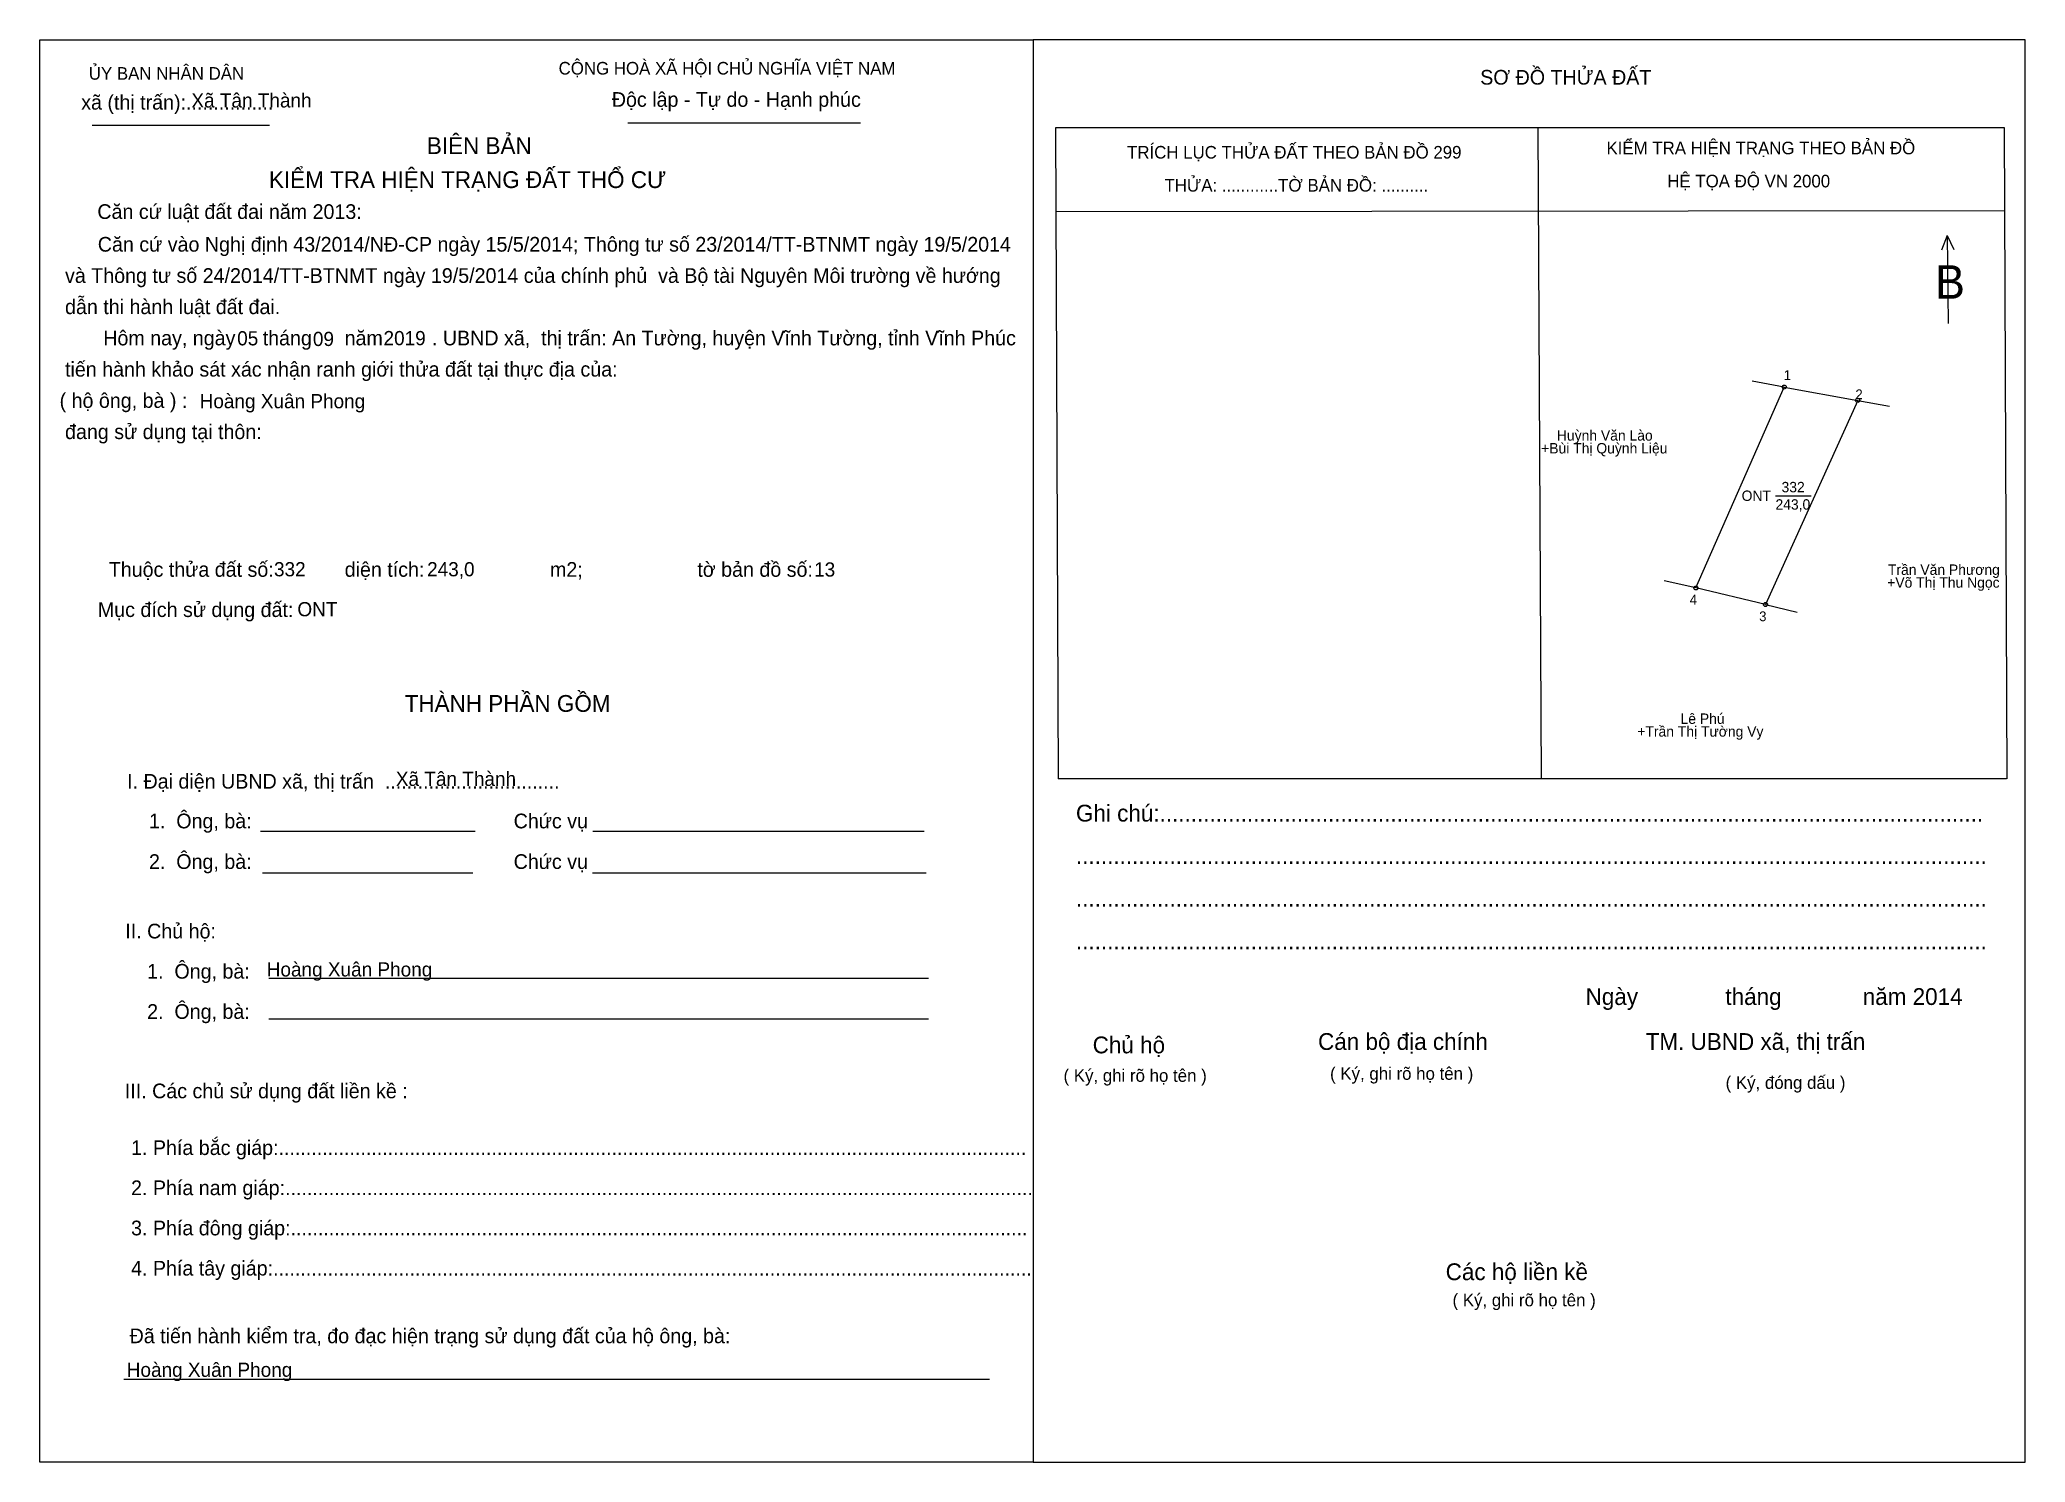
# Model space of a CAD drawing. Extents: x 540427 to 540673, y 1835210 to 1835387.
import ezdxf

# ---------------------------------------------------------------- set-up
doc = ezdxf.new("R2010")
doc.units = 0
for name, color, linetype in [('bbhtNoiDung', 7, 'Continuous'), ('bbhtTemplate', 7, 'Continuous'), ('CanhThua', 7, 'Continuous'), ('MocDinhThua', 7, 'Continuous'), ('NhanDiaChinhThua', 7, 'Continuous'), ('NhanTuCan', 7, 'Continuous'), ('RauThua', 7, 'Continuous'), ('SoHieuDinhThua', 7, 'Continuous')]:
    doc.layers.add(name, color=color, linetype=linetype)

msp = doc.modelspace()

# ---------------------------------------------------------------- linework, layer by layer
at = {"layer": 'bbhtTemplate'}
for p, q in [((540433.29, 1835376.1), (540455.25, 1835376.1)), ((540499.64, 1835376.4), (540528.46, 1835376.4)), ((540612.38, 1835375.81), (540612.79, 1835295.16)), ((540552.65, 1835365.44), (540670.13, 1835365.56)), ((540663.1, 1835362.46), (540662.4, 1835360.64)), ((540663.1, 1835362.46), (540663.92, 1835360.7)), ((540663.1, 1835362.46), (540663.22, 1835351.56)), ((540454.14, 1835288.66), (540480.73, 1835288.66)), ((540495.31, 1835288.66), (540536.36, 1835288.66)), ((540454.37, 1835283.51), (540480.43, 1835283.51)), ((540495.25, 1835283.51), (540536.6, 1835283.51)), ((540455.19, 1835270.45), (540536.89, 1835270.45)), ((540455.19, 1835265.41), (540536.89, 1835265.41)), ((540437.21, 1835220.79), (540544.45, 1835220.79))]:
    msp.add_line(p, q, dxfattribs=at)
for points in [[(540426.79, 1835210.48), (540426.79, 1835386.7), (540549.84, 1835386.7), (540549.84, 1835210.48)], [(540672.77, 1835210.48), (540672.77, 1835386.7), (540549.84, 1835386.7), (540549.84, 1835210.48)]]:
    msp.add_lwpolyline(points, close=True, dxfattribs=at)
for points in [[(540553, 1835295.16), (540552.65, 1835375.81), (540670.13, 1835375.81), (540670.48, 1835295.16)], [(540670.42, 1835295.16), (540552.94, 1835295.16)]]:
    msp.add_lwpolyline(points, dxfattribs=at)
at = {"layer": 'CanhThua'}
for p, q in [((540631.96, 1835318.79), (540642.9, 1835343.68)), ((540642.9, 1835343.68), (540652.01, 1835342.03)), ((540652.01, 1835342.03), (540640.58, 1835316.74)), ((540640.58, 1835316.74), (540631.96, 1835318.79))]:
    msp.add_line(p, q, dxfattribs=at)
at = {"layer": 'MocDinhThua'}
for centre in [(540642.9, 1835343.68), (540652.01, 1835342.03), (540631.96, 1835318.79), (540640.58, 1835316.74)]:
    msp.add_circle(centre, 0.25, dxfattribs=at)
at = {"layer": 'NhanDiaChinhThua'}
msp.add_line((540641.82, 1835330.21), (540646.23, 1835330.21), dxfattribs=at)
at = {"layer": 'RauThua'}
for p, q in [((540642.9, 1835343.68), (540638.94, 1835344.4)), ((540652.01, 1835342.03), (540655.96, 1835341.31)), ((540631.96, 1835318.79), (540628.04, 1835319.67)), ((540640.58, 1835316.74), (540644.49, 1835315.8))]:
    msp.add_line(p, q, dxfattribs=at)

# ---------------------------------------------------------------- texts
at = {"layer": 'bbhtNoiDung'}
for s, p in [('Xã Tân Thành', (540445.58, 1835378.31)), ('05', (540451.25, 1835348.84)), ('09', (540460.63, 1835348.76)), ('2019', (540469.38, 1835348.86)), ('Hoàng Xuân Phong', (540446.6, 1835341.05)), ('332', (540455.81, 1835320.23)), ('243,0', (540474.78, 1835320.23)), ('13', (540522.72, 1835320.2)), ('ONT', (540458.71, 1835315.28)), ('Xã Tân Thành', (540470.91, 1835294.26)), ('Hoàng Xuân Phong', (540454.91, 1835270.66)), ('Hoàng Xuân Phong', (540437.57, 1835221.06))]:
    msp.add_text(s, height=1.757, dxfattribs=at).set_placement(p)
at = {"layer": 'bbhtTemplate'}
for s, height, p in [('CỘNG HOÀ XÃ HỘI CHỦ NGHĨA VIỆT NAM', 1.5602, (540491.07, 1835382.39)), ('ỦY BAN NHÂN DÂN', 1.5602, (540432.87, 1835381.75)), ('SƠ ĐỒ THỬA ĐẤT', 1.8201, (540605.24, 1835381.14)), ('xã (thị trấn):................', 1.8201, (540431.93, 1835378.04)), ('Độc lập - Tự do - Hạnh phúc', 1.8201, (540497.66, 1835378.39)), ('BIÊN BẢN', 2.08, (540474.75, 1835372.54)), ('KIỂM TRA HIỆN TRẠNG THEO BẢN ĐỒ', 1.5602, (540620.88, 1835372.51)), ('TRÍCH LỤC THỬA ĐẤT THEO BẢN ĐỒ 299', 1.5602, (540561.49, 1835371.98)), ('KIỂM TRA HIỆN TRẠNG ĐẤT THỔ CƯ', 2.0804, (540455.19, 1835368.33)), ('        THỬA: ............TỜ BẢN ĐỒ: ..........', 1.5602, (540561.49, 1835367.89)), ('             HỆ TỌA ĐỘ VN 2000', 1.5602, (540620.88, 1835368.41)), ('Căn cứ luật đất đai năm 2013:', 1.8201, (540433.93, 1835364.5)), ('       Căn cứ vào Nghị định 43/2014/NĐ-CP ngày 15/5/2014; Thông tư số 23/2014/TT-BTNMT ngày 19/5/2014', 1.82014, (540429.25, 1835360.45)), (' và Thông tư số 24/2014/TT-BTNMT ngày 19/5/2014 của chính phủ  và Bộ tài Nguyên Môi trường về hướng', 1.8201, (540429.25, 1835356.58)), ('B', 4.16, (540661.58, 1835354.61)), (' dẫn thi hành luật đất đai.', 1.8201, (540429.25, 1835352.71)), ('        Hôm nay, ngày     tháng      năm         . UBND xã,  thị trấn: An Tường, huyện Vĩnh Tường, tỉnh Vĩnh Phúc', 1.82014, (540429.25, 1835348.84)), (' tiến hành khảo sát xác nhận ranh giới thửa đất tại thực địa của:', 1.8201, (540429.25, 1835344.97)), ('( hộ ông, bà ) :', 1.8201, (540429.25, 1835341.1)), (' đang sử dụng tại thôn:', 1.8201, (540429.25, 1835337.23)), ('  Thuộc thửa đất số:             diện tích:                       m2;                     tờ bản đồ số:', 1.82014, (540433.99, 1835320.17)), ('Mục đích sử dụng đất:', 1.8201, (540433.99, 1835315.19)), ('THÀNH PHẦN GỒM', 2.0804, (540472, 1835303.44)), ('I. Đại diện UBND xã, thị trấn  ................................', 1.8201, (540437.62, 1835293.93)), ('    1.  Ông, bà:                                                Chức vụ', 1.8201, (540437.62, 1835289.01)), ('Ghi chú:....................................................................................................................................', 2.08038, (540555.16, 1835289.85)), ('    2.  Ông, bà:                                                Chức vụ', 1.8201, (540437.62, 1835283.98)), ('..................................................................................................................................................', 2.08038, (540555.16, 1835284.58)), ('..................................................................................................................................................', 2.08038, (540555.16, 1835279.31)), ('II. Chủ hộ:', 1.8201, (540437.39, 1835275.37)), ('..................................................................................................................................................', 2.08038, (540555.16, 1835274.04)), ('    1.  Ông, bà:', 1.8201, (540437.39, 1835270.39)), ('Ngày              tháng             năm 2014', 2.0804, (540618.3, 1835267.13)), ('    2.  Ông, bà:', 1.8201, (540437.39, 1835265.41)), ('Chủ hộ', 2.08, (540557.23, 1835261.14)), ('Cán bộ địa chính', 2.0804, (540585.15, 1835261.56)), ('TM. UBND xã, thị trấn', 2.0804, (540625.74, 1835261.56)), ('( Ký, ghi rõ họ tên )', 1.5602, (540553.62, 1835257.61)), ('( Ký, ghi rõ họ tên )', 1.5602, (540586.64, 1835257.86)), ('( Ký, đóng dấu )', 1.5602, (540635.64, 1835256.74)), ('III. Các chủ sử dụng đất liền kề :', 1.8201, (540437.33, 1835255.57)), ('    1. Phía bắc giáp:.........................................................................................................................................', 1.82014, (540435.4, 1835248.54)), ('    2. Phía nam giáp:.........................................................................................................................................', 1.82014, (540435.4, 1835243.57)), ('    3. Phía đông giáp:.......................................................................................................................................', 1.82014, (540435.4, 1835238.59)), ('    4. Phía tây giáp:...........................................................................................................................................', 1.82014, (540435.4, 1835233.61)), ('Các hộ liền kề', 2.0804, (540600.96, 1835233.04)), ('( Ký, ghi rõ họ tên )', 1.5602, (540601.81, 1835229.8)), ('    Đã tiến hành kiểm tra, đo đạc hiện trạng sử dụng đất của hộ ông, bà:', 1.8201, (540435.22, 1835225.23))]:
    msp.add_text(s, height=height, dxfattribs=at).set_placement(p)
at = {"layer": 'NhanDiaChinhThua'}
for s, p in [('ONT', (540637.63, 1835329.57)), ('243,0', (540641.82, 1835328.49)), ('332', (540642.57, 1835330.64))]:
    msp.add_text(s, height=1.287, dxfattribs=at).set_placement(p)
at = {"layer": 'NhanTuCan'}
for s, height, p in [('Huỳnh Văn Lào', 1.2872, (540614.74, 1835337.04)), ('+Bùi Thị Quỳnh Liệu', 1.2872, (540612.79, 1835335.45)), ('+Võ Thị Thu Ngọc', 1.2872, (540655.66, 1835318.82)), ('Trần Văn Phương', 1.2872, (540655.75, 1835320.41)), ('Lê Phú', 1.287, (540630.06, 1835301.95)), ('+Trần Thị Tường Vy', 1.2872, (540624.7, 1835300.37))]:
    msp.add_text(s, height=height, dxfattribs=at).set_placement(p)
at = {"layer": 'SoHieuDinhThua'}
for s, p in [('1', (540642.85, 1835344.55)), ('2', (540651.72, 1835342.17)), ('4', (540631.19, 1835316.73)), ('3', (540639.8, 1835314.67))]:
    msp.add_text(s, height=1.21, dxfattribs=at).set_placement(p)

doc.saveas('drawing.dxf')
